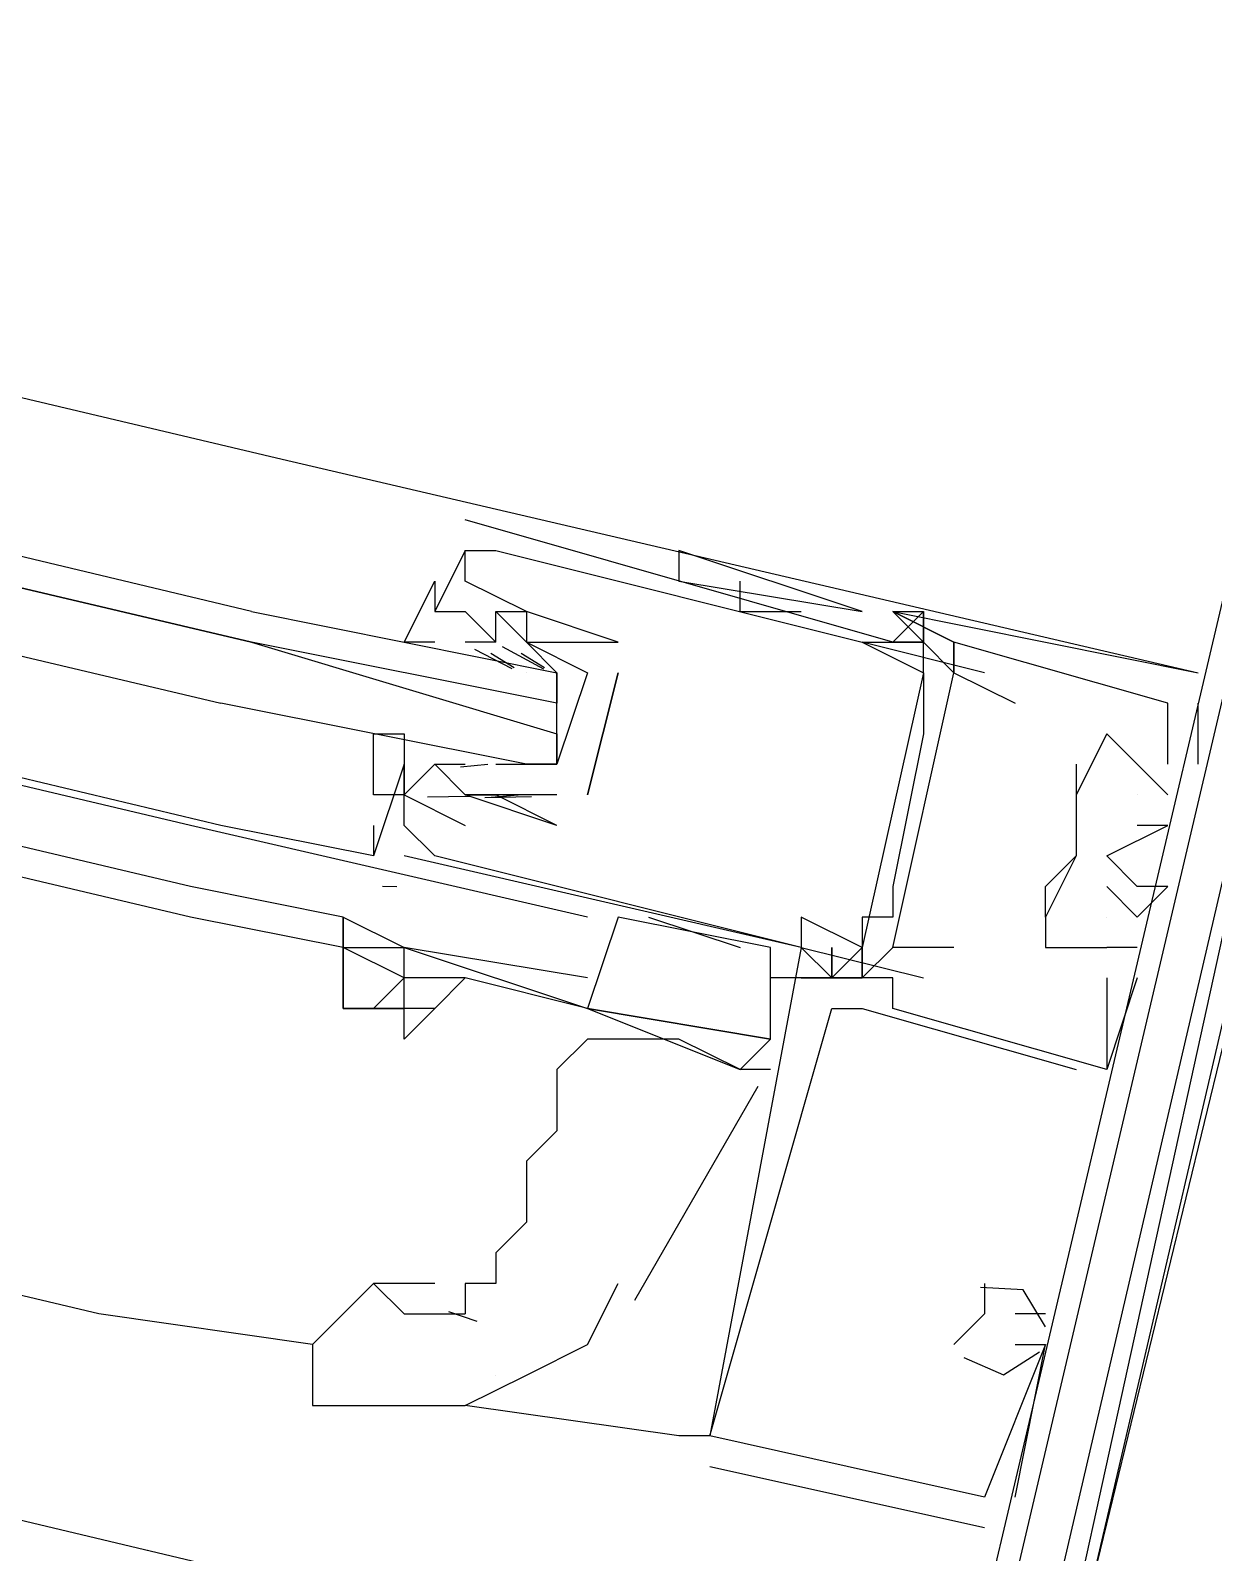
# Model space of a CAD drawing. Header units: feet. Extents: x -84 to 198, y -22 to 181.
# Drawn here: x 85.97 to 86.487, y 152.047 to 152.712 of the extents above; entities that cross this region are included whole.
import ezdxf

# ---------------------------------------------------------------- set-up
doc = ezdxf.new("R2010")
doc.units = ezdxf.units.FT
doc.layers.add('A-LINEA', color=7, linetype='CONTINUOUS')

msp = doc.modelspace()

# ---------------------------------------------------------------- linework, layer by layer
at = {"layer": 'A-LINEA'}
for p, q in [((77.72, 154.0178), (86.3733, 151.9644)), ((82.1867, 153.4444), (86.08, 152.5244)), ((86.0533, 152.3644), (82.1467, 153.2978)), ((86.04, 152.3644), (82.1467, 153.2844)), ((86.04, 152.3378), (82.1333, 153.2578)), ((86.04, 152.3244), (82.1333, 153.2444)), ((86, 152.1511), (82.0933, 153.0844)), ((86.08, 152.5244), (86.48, 152.4311)), ((86.16, 152.4978), (86.16, 152.4978)), ((86.16, 152.4844), (86.1467, 152.4578)), ((86.16, 152.4844), (86.16, 152.4844)), ((86.16, 152.4844), (86.16, 152.4844)), ((86.1733, 152.4844), (86.1733, 152.4844)), ((86.2533, 152.4844), (86.2533, 152.4844)), ((86.16, 152.4711), (86.16, 152.4711)), ((86.2533, 152.4711), (86.3333, 152.4578)), ((86.2533, 152.4711), (86.3333, 152.4578)), ((86.28, 152.4578), (86.28, 152.4711)), ((86.1467, 152.4578), (86.1467, 152.4578)), ((86.1733, 152.4578), (86.1733, 152.4578)), ((86.1867, 152.4578), (86.1867, 152.4578)), ((86.1867, 152.4578), (86.1867, 152.4578)), ((86.28, 152.4578), (86.3067, 152.4578)), ((86.3067, 152.4578), (86.3067, 152.4578)), ((86.3333, 152.4578), (86.3333, 152.4578)), ((86.3467, 152.4578), (86.3467, 152.4578)), ((86.3467, 152.4578), (86.3467, 152.4578)), ((86.3467, 152.4578), (86.3467, 152.4578)), ((86.3467, 152.4578), (86.3467, 152.4578)), ((86.3467, 152.4578), (86.3467, 152.4578)), ((86.3467, 152.4578), (86.3467, 152.4578)), ((86.36, 152.4578), (86.3467, 152.4444)), ((86.36, 152.4578), (86.36, 152.4578)), ((86.36, 152.4578), (86.36, 152.4578)), ((86.36, 152.4578), (86.36, 152.4578)), ((86.36, 152.4444), (86.36, 152.4578)), ((86.16, 152.4444), (86.16, 152.4444)), ((86.1733, 152.4444), (86.16, 152.4444)), ((86.1641, 152.4414), (86.1803, 152.433)), ((86.1711, 152.4396), (86.1813, 152.4334)), ((86.1733, 152.4444), (86.1733, 152.4444)), ((86.1761, 152.4425), (86.1942, 152.4328)), ((86.1844, 152.4396), (86.1946, 152.4334)), ((86.1867, 152.4444), (86.1867, 152.4444)), ((86.2133, 152.4444), (86.2133, 152.4444)), ((86.2133, 152.4444), (86.2133, 152.4444)), ((86.2267, 152.4444), (86.2267, 152.4444)), ((86.2267, 152.4444), (86.2267, 152.4444)), ((86.3333, 152.4444), (86.3333, 152.4444)), ((86.3333, 152.4444), (86.3333, 152.4444)), ((86.3467, 152.4444), (86.3467, 152.4444)), ((86.36, 152.4444), (86.36, 152.4444)), ((86.36, 152.4444), (86.36, 152.4444)), ((86.36, 152.4444), (86.36, 152.4444)), ((86.3733, 152.4444), (86.3733, 152.4444)), ((86.3733, 152.4444), (86.3733, 152.4444)), ((86.3733, 152.4444), (86.3733, 152.4444)), ((86.3733, 152.4444), (86.3733, 152.4311)), ((86.3733, 152.4444), (86.3733, 152.4444)), ((86.1867, 152.4311), (86.1867, 152.4311)), ((86.2, 152.4311), (86.2, 152.4311)), ((86.2133, 152.4311), (86.2, 152.3911)), ((86.2133, 152.3778), (86.2267, 152.4311)), ((86.2267, 152.4311), (86.2133, 152.3778)), ((86.2267, 152.4311), (86.2267, 152.4311)), ((86.2267, 152.4311), (86.2267, 152.4311)), ((86.36, 152.4311), (86.3333, 152.3111)), ((86.36, 152.4311), (86.3333, 152.3111)), ((86.36, 152.4311), (86.3333, 152.3111)), ((86.36, 152.4311), (86.36, 152.4311)), ((86.3733, 152.4311), (86.3733, 152.4311)), ((86.3867, 152.4311), (86.3867, 152.4311)), ((86.48, 152.4311), (86.48, 152.4311)), ((86.48, 152.4311), (86.48, 152.4311)), ((86.48, 152.4311), (86.48, 152.4311)), ((86.2, 152.4044), (86.2, 152.4178)), ((86.36, 152.4178), (86.36, 152.4178)), ((86.4, 152.4178), (86.4, 152.4178)), ((86.4667, 152.4178), (86.4667, 152.4178)), ((86.4667, 152.4178), (86.4667, 152.4178)), ((86.4667, 152.4178), (86.4667, 152.4178)), ((86.48, 152.3911), (86.48, 152.4178)), ((86.48, 152.4178), (86.48, 152.4178)), ((86.48, 152.3911), (86.48, 152.4178)), ((86.48, 152.4178), (86.48, 152.4178)), ((86.48, 152.3911), (86.48, 152.4178)), ((86.48, 152.4178), (86.48, 152.4178)), ((86.36, 152.4044), (86.36, 152.4044)), ((86.44, 152.4044), (86.44, 152.4044)), ((86.44, 152.4044), (86.44, 152.4044)), ((86.44, 152.4044), (86.44, 152.4044)), ((86.1333, 152.3911), (86.12, 152.3511)), ((86.1333, 152.3911), (86.1333, 152.3911)), ((86.1467, 152.3911), (86.1467, 152.3911)), ((86.1467, 152.3911), (86.16, 152.3911)), ((86.1698, 152.391), (86.1579, 152.3899)), ((86.16, 152.3911), (86.16, 152.3911)), ((86.1867, 152.3911), (86.1867, 152.3911)), ((86.4533, 152.3911), (86.4667, 152.3778)), ((86.4533, 152.3911), (86.4533, 152.3911)), ((86.4533, 152.3911), (86.4533, 152.3911)), ((86.4533, 152.3911), (86.4667, 152.3778)), ((86.4533, 152.3911), (86.4533, 152.3911)), ((86.4533, 152.3911), (86.4533, 152.3911)), ((86.4533, 152.3911), (86.4667, 152.3778)), ((86.4533, 152.3911), (86.4533, 152.3911)), ((86.4533, 152.3911), (86.4533, 152.3911)), ((86.4667, 152.3911), (86.4667, 152.3911)), ((86.4667, 152.3911), (86.4667, 152.3911)), ((86.4667, 152.3911), (86.4667, 152.3911)), ((86.4667, 152.3911), (86.4667, 152.3911)), ((86.4667, 152.3911), (86.4667, 152.3911)), ((86.4667, 152.3911), (86.4667, 152.3911)), ((86.48, 152.3911), (86.48, 152.3911)), ((86.48, 152.3911), (86.48, 152.3911)), ((86.48, 152.3911), (86.48, 152.3911)), ((86.1333, 152.3778), (86.1333, 152.3778)), ((86.1618, 152.377), (86.1435, 152.3767)), ((86.16, 152.3778), (86.16, 152.3778)), ((86.16, 152.3778), (86.16, 152.3778)), ((86.1889, 152.3769), (86.1686, 152.3764)), ((86.1831, 152.3776), (86.1713, 152.3766)), ((86.1733, 152.3778), (86.1733, 152.3778)), ((86.1733, 152.3778), (86.1733, 152.3778)), ((86.2, 152.3778), (86.2, 152.3778)), ((86.2, 152.3778), (86.2, 152.3778)), ((86.2133, 152.3778), (86.2133, 152.3778)), ((86.2133, 152.3778), (86.2133, 152.3778)), ((86.4267, 152.3778), (86.4267, 152.3778)), ((86.4267, 152.3778), (86.4267, 152.3778)), ((86.4267, 152.3778), (86.4267, 152.3778)), ((86.4533, 152.3778), (86.4533, 152.3778)), ((86.4533, 152.3778), (86.4533, 152.3778)), ((86.4533, 152.3778), (86.4533, 152.3778)), ((86.4667, 152.3778), (86.4667, 152.3778)), ((86.4667, 152.3778), (86.4667, 152.3778)), ((86.4667, 152.3778), (86.4667, 152.3778)), ((86.2133, 152.3244), (86.04, 152.3644)), ((86.12, 152.3644), (86.12, 152.3511)), ((86.12, 152.3644), (86.12, 152.3511)), ((86.12, 152.3644), (86.12, 152.3511)), ((86.1333, 152.3644), (86.1333, 152.3644)), ((86.16, 152.3644), (86.16, 152.3644)), ((86.2, 152.3644), (86.2, 152.3644)), ((86.2, 152.3644), (86.2, 152.3644)), ((86.4533, 152.3644), (86.4533, 152.3644)), ((86.4533, 152.3644), (86.4533, 152.3644)), ((86.4533, 152.3644), (86.4533, 152.3644)), ((86.4667, 152.3644), (86.4667, 152.3644)), ((86.4667, 152.3644), (86.4667, 152.3644)), ((86.4667, 152.3644), (86.4667, 152.3644)), ((86.12, 152.3511), (86.12, 152.3511)), ((86.1333, 152.3511), (86.1333, 152.3511)), ((86.1333, 152.3511), (86.1333, 152.3511)), ((86.1467, 152.3511), (86.1467, 152.3511)), ((86.4267, 152.3511), (86.4267, 152.3511)), ((86.4267, 152.3511), (86.4267, 152.3511)), ((86.4267, 152.3511), (86.4267, 152.3511)), ((86.4267, 152.3511), (86.4267, 152.3511)), ((86.4267, 152.3511), (86.4267, 152.3511)), ((86.44, 152.3511), (86.44, 152.3511)), ((86.44, 152.3511), (86.44, 152.3511)), ((86.44, 152.3511), (86.44, 152.3511)), ((86.1067, 152.3244), (86.04, 152.3378)), ((86.1301, 152.3376), (86.1239, 152.3377)), ((86.1301, 152.3376), (86.1239, 152.3377)), ((86.1301, 152.3376), (86.1239, 152.3377)), ((86.3467, 152.3378), (86.3467, 152.3378)), ((86.4133, 152.3244), (86.4133, 152.3378)), ((86.44, 152.3378), (86.44, 152.3378)), ((86.44, 152.3378), (86.44, 152.3378)), ((86.44, 152.3378), (86.44, 152.3378)), ((86.4533, 152.3378), (86.4533, 152.3378)), ((86.4533, 152.3378), (86.4533, 152.3378)), ((86.4533, 152.3378), (86.4533, 152.3378)), ((86.4667, 152.3378), (86.4667, 152.3378)), ((86.4667, 152.3378), (86.4667, 152.3378)), ((86.4667, 152.3378), (86.4667, 152.3378)), ((86.1067, 152.3111), (86.04, 152.3244)), ((86.1067, 152.3244), (86.1067, 152.3244)), ((86.2933, 152.3111), (86.2267, 152.3244)), ((86.24, 152.3244), (86.28, 152.3111)), ((86.3067, 152.3244), (86.3067, 152.3244)), ((86.3333, 152.3244), (86.3333, 152.3244)), ((86.3467, 152.3244), (86.3467, 152.3244)), ((86.4133, 152.3244), (86.4133, 152.3244)), ((86.4133, 152.3244), (86.4133, 152.3244)), ((86.4133, 152.3244), (86.4133, 152.3244)), ((86.44, 152.3244), (86.44, 152.3244)), ((86.44, 152.3244), (86.44, 152.3244)), ((86.44, 152.3244), (86.44, 152.3244)), ((86.4533, 152.3244), (86.4533, 152.3244)), ((86.4533, 152.3244), (86.4533, 152.3244)), ((86.4533, 152.3244), (86.4533, 152.3244)), ((86.1067, 152.3111), (86.1067, 152.3111)), ((86.1067, 152.3111), (86.1067, 152.3111)), ((86.3067, 152.3111), (86.36, 152.2978)), ((86.3067, 152.3111), (86.3067, 152.3111)), ((86.3067, 152.3111), (86.3067, 152.3111)), ((86.3067, 152.3111), (86.3067, 152.3111)), ((86.3067, 152.3111), (86.3067, 152.3111)), ((86.3067, 152.3111), (86.3067, 152.3111)), ((86.32, 152.2978), (86.32, 152.3111)), ((86.32, 152.2978), (86.32, 152.3111)), ((86.32, 152.2978), (86.32, 152.3111)), ((86.3333, 152.3111), (86.3333, 152.3111)), ((86.3333, 152.2978), (86.3467, 152.3111)), ((86.3333, 152.2978), (86.3333, 152.3111)), ((86.3333, 152.2978), (86.3467, 152.3111)), ((86.3333, 152.2978), (86.3333, 152.3111)), ((86.3333, 152.2978), (86.3467, 152.3111)), ((86.3333, 152.2978), (86.3333, 152.3111)), ((86.3467, 152.3111), (86.3467, 152.3111)), ((86.36, 152.3111), (86.36, 152.3111)), ((86.3733, 152.3111), (86.3733, 152.3111)), ((86.4133, 152.3111), (86.4133, 152.3111)), ((86.4133, 152.3111), (86.4133, 152.3111)), ((86.4133, 152.3111), (86.4133, 152.3111)), ((86.44, 152.3111), (86.44, 152.3111)), ((86.44, 152.3111), (86.44, 152.3111)), ((86.44, 152.3111), (86.44, 152.3111)), ((86.44, 152.3111), (86.44, 152.3111)), ((86.44, 152.3111), (86.44, 152.3111)), ((86.44, 152.3111), (86.44, 152.3111)), ((86.4533, 152.3111), (86.4533, 152.3111)), ((86.4533, 152.3111), (86.4533, 152.3111)), ((86.4533, 152.3111), (86.4533, 152.3111)), ((86.2133, 152.2844), (86.16, 152.2978)), ((86.3067, 152.2978), (86.2933, 152.2978)), ((86.3067, 152.2978), (86.3067, 152.2978)), ((86.3067, 152.2978), (86.3067, 152.2978)), ((86.3067, 152.2978), (86.3067, 152.2978)), ((86.32, 152.2978), (86.32, 152.2978)), ((86.32, 152.2978), (86.32, 152.2978)), ((86.32, 152.2978), (86.32, 152.2978)), ((86.3333, 152.2978), (86.3333, 152.2978)), ((86.3333, 152.2978), (86.3333, 152.2978)), ((86.3333, 152.2978), (86.3333, 152.2978)), ((86.3333, 152.2978), (86.3333, 152.2978)), ((86.3333, 152.2978), (86.3333, 152.2978)), ((86.3333, 152.2978), (86.3333, 152.2978)), ((86.3467, 152.2978), (86.3467, 152.2978)), ((86.3467, 152.2978), (86.3467, 152.2978)), ((86.3467, 152.2978), (86.3467, 152.2978)), ((86.36, 152.2978), (86.36, 152.2978)), ((86.44, 152.2978), (86.44, 152.2978)), ((86.44, 152.2978), (86.44, 152.2978)), ((86.44, 152.2978), (86.44, 152.2978)), ((86.4533, 152.2978), (86.4533, 152.2978)), ((86.4533, 152.2978), (86.4533, 152.2978)), ((86.4533, 152.2978), (86.4533, 152.2978)), ((86.2133, 152.2844), (86.2133, 152.2844)), ((86.32, 152.2844), (86.32, 152.2844)), ((86.32, 152.2844), (86.32, 152.2844)), ((86.32, 152.2844), (86.32, 152.2844)), ((86.3333, 152.2844), (86.4267, 152.2578)), ((86.3333, 152.2844), (86.3333, 152.2844)), ((86.3333, 152.2844), (86.4267, 152.2578)), ((86.3333, 152.2844), (86.3333, 152.2844)), ((86.3333, 152.2844), (86.4267, 152.2578)), ((86.3333, 152.2844), (86.3333, 152.2844)), ((86.3467, 152.2844), (86.3467, 152.2844)), ((86.3467, 152.2844), (86.3467, 152.2844)), ((86.3467, 152.2844), (86.3467, 152.2844)), ((86.3467, 152.2844), (86.3467, 152.2844)), ((86.3467, 152.2844), (86.3467, 152.2844)), ((86.3467, 152.2844), (86.3467, 152.2844)), ((86.2133, 152.2711), (86.2133, 152.2711)), ((86.2133, 152.2711), (86.2133, 152.2711)), ((86.2933, 152.2578), (86.28, 152.2578)), ((86.4267, 152.2578), (86.4267, 152.2578)), ((86.4267, 152.2578), (86.4267, 152.2578)), ((86.4267, 152.2578), (86.4267, 152.2578)), ((86.44, 152.2578), (86.44, 152.2578)), ((86.44, 152.2578), (86.44, 152.2578)), ((86.44, 152.2578), (86.44, 152.2578)), ((86.44, 152.2578), (86.44, 152.2578)), ((86.44, 152.2578), (86.44, 152.2578)), ((86.44, 152.2578), (86.44, 152.2578)), ((86.234, 152.1571), (86.2878, 152.2506)), ((86.1467, 152.1644), (86.12, 152.1644)), ((86.3867, 152.1644), (86.3867, 152.1644)), ((86.3867, 152.1644), (86.3867, 152.1644)), ((86.3867, 152.1644), (86.3867, 152.1644)), ((86.0933, 152.1378), (86, 152.1511)), ((86.1527, 152.1522), (86.165, 152.148)), ((86.3867, 152.1511), (86.3867, 152.1511)), ((86.3867, 152.1511), (86.3867, 152.1511)), ((86.3867, 152.1511), (86.3867, 152.1511)), ((86.4133, 152.1511), (86.4, 152.1511)), ((86.4, 152.1511), (86.4, 152.1511)), ((86.4133, 152.1511), (86.4, 152.1511)), ((86.4, 152.1511), (86.4, 152.1511)), ((86.4133, 152.1511), (86.4, 152.1511)), ((86.4, 152.1511), (86.4, 152.1511)), ((86.4133, 152.1511), (86.4133, 152.1511)), ((86.4133, 152.1511), (86.4133, 152.1511)), ((86.4133, 152.1511), (86.4133, 152.1511)), ((86.3733, 152.1378), (86.3733, 152.1378)), ((86.3733, 152.1378), (86.3733, 152.1378)), ((86.3733, 152.1378), (86.3733, 152.1378)), ((86.4, 152.0711), (86.4133, 152.1378)), ((86.4, 152.1378), (86.4, 152.1378)), ((86.4, 152.0711), (86.4133, 152.1378)), ((86.4, 152.1378), (86.4, 152.1378)), ((86.4, 152.0711), (86.4133, 152.1378)), ((86.4, 152.1378), (86.4, 152.1378)), ((86.4133, 152.1378), (86.4133, 152.1378)), ((86.4133, 152.1378), (86.4133, 152.1378)), ((86.4133, 152.1378), (86.4133, 152.1378)), ((86.4133, 152.1378), (86.4133, 152.1378)), ((86.4133, 152.1378), (86.4133, 152.1378)), ((86.4133, 152.1378), (86.4133, 152.1378)), ((86.1733, 152.1244), (86.1733, 152.1244)), ((86.2533, 152.0978), (86.16, 152.1111)), ((86.2667, 152.0978), (86.2533, 152.0978)), ((86.2667, 152.0978), (86.2533, 152.0978)), ((86.2667, 152.0978), (86.2533, 152.0978)), ((86.2667, 152.0978), (86.2667, 152.0978)), ((86.2667, 152.0978), (86.2667, 152.0978)), ((86.2667, 152.0978), (86.2667, 152.0978)), ((86.2667, 152.0978), (86.2667, 152.0978)), ((86.2667, 152.0978), (86.2667, 152.0978)), ((86.2667, 152.0978), (86.2667, 152.0978)), ((86.2667, 152.0844), (86.3867, 152.0578)), ((86.2667, 152.0844), (86.2667, 152.0844)), ((86.2667, 152.0844), (86.3867, 152.0578)), ((86.2667, 152.0844), (86.2667, 152.0844)), ((86.2667, 152.0844), (86.3867, 152.0578)), ((86.2667, 152.0844), (86.2667, 152.0844)), ((86.3867, 152.0711), (86.3867, 152.0711)), ((86.3867, 152.0711), (86.3867, 152.0711)), ((86.3867, 152.0711), (86.3867, 152.0711)), ((86.3867, 152.0711), (86.3867, 152.0711)), ((86.3867, 152.0711), (86.3867, 152.0711)), ((86.3867, 152.0711), (86.3867, 152.0711)), ((86.4, 152.0711), (86.4, 152.0711)), ((86.4, 152.0711), (86.4, 152.0711)), ((86.4, 152.0711), (86.4, 152.0711)), ((86.3867, 152.0578), (86.3867, 152.0578)), ((86.3867, 152.0578), (86.3867, 152.0578)), ((86.3867, 152.0578), (86.3867, 152.0578))]:
    msp.add_line(p, q, dxfattribs=at)
for points in [[(86.0667, 152.4578), (82.1067, 153.4044), (82.1067, 153.3911), (82.1067, 153.3778), (86.0667, 152.4444), (82.1067, 153.3778), (82.0933, 153.3644), (82.1067, 153.3511), (86.0533, 152.4178)], [(86.5333, 152.6444), (86.3733, 151.9644), (86.52, 151.9244), (86.5333, 151.9511), (86.6133, 151.9244), (86.6133, 151.9511), (86.6, 151.9511)], [(86.5333, 152.6444), (86.3733, 151.9644), (86.52, 151.9244), (86.5333, 151.9511), (86.6133, 151.9244), (86.6133, 151.9511), (86.6, 151.9511)], [(86.5333, 152.6444), (86.3733, 151.9644), (86.52, 151.9244), (86.5333, 151.9511), (86.6133, 151.9244), (86.6133, 151.9511), (86.6, 151.9511)], [(86.3867, 151.9778), (86.4, 151.9778), (86.4133, 152.0044), (86.5067, 151.9778), (86.52, 151.9778), (86.4267, 152.0044), (86.5467, 152.4978), (86.64, 152.4844), (86.64, 152.4844), (86.6267, 152.4978), (86.6267, 152.4844), (86.5467, 152.5111), (86.52, 152.5244)], [(86.3867, 151.9778), (86.4, 151.9778), (86.4133, 152.0044), (86.5067, 151.9778), (86.52, 151.9778), (86.4267, 152.0044), (86.5467, 152.4978), (86.64, 152.4844), (86.64, 152.4844), (86.6267, 152.4978), (86.6267, 152.4844), (86.5467, 152.5111), (86.52, 152.5244)], [(86.3867, 151.9778), (86.4, 151.9778), (86.4133, 152.0044), (86.5067, 151.9778), (86.52, 151.9778), (86.4267, 152.0044), (86.5467, 152.4978), (86.64, 152.4844), (86.64, 152.4844), (86.6267, 152.4978), (86.6267, 152.4844), (86.5467, 152.5111), (86.52, 152.5244)], [(86.4, 151.9511), (86.68, 151.8844), (86.8133, 152.4578), (86.5333, 152.5244), (86.4, 151.9511)], [(86.4133, 151.9644), (86.68, 151.8978), (86.8, 152.4444), (86.5333, 152.5111), (86.4133, 151.9644)], [(86.3867, 152.4311), (86.3333, 152.4444), (86.3467, 152.4444), (86.16, 152.4978)], [(86.2267, 152.4444), (86.1867, 152.4578), (86.1867, 152.4578), (86.16, 152.4711), (86.16, 152.4844), (86.1733, 152.4844), (86.3333, 152.4444), (86.36, 152.4311), (86.36, 152.4178), (86.36, 152.4044), (86.3467, 152.3378), (86.3467, 152.3244), (86.3333, 152.3244), (86.3333, 152.3111), (86.3067, 152.3244), (86.3067, 152.3111), (86.1333, 152.3511)], [(86.3333, 152.4578), (86.3333, 152.4578), (86.2533, 152.4844), (86.2533, 152.4711)], [(86.1467, 152.4444), (86.1333, 152.4444), (86.1467, 152.4711), (86.1467, 152.4578), (86.16, 152.4578), (86.1733, 152.4444), (86.1733, 152.4578), (86.1867, 152.4444), (86.2133, 152.4311)], [(86.0667, 152.4578), (86.2, 152.4311), (86.2, 152.4178), (86.0667, 152.4444), (86.2, 152.4044), (86.2, 152.3911), (86.1867, 152.3911), (86.0533, 152.4178)], [(86.1733, 152.4578), (86.1867, 152.4578), (86.1867, 152.4444), (86.2267, 152.4444)], [(86.4667, 152.3911), (86.4667, 152.4178), (86.3733, 152.4444), (86.3467, 152.4578), (86.36, 152.4578), (86.36, 152.4444), (86.3467, 152.4578), (86.48, 152.4311), (86.48, 152.4311)], [(86.4667, 152.3911), (86.4667, 152.4178), (86.3733, 152.4444), (86.3467, 152.4578), (86.36, 152.4578), (86.36, 152.4444), (86.3467, 152.4578), (86.48, 152.4311), (86.48, 152.4311)], [(86.4667, 152.3911), (86.4667, 152.4178), (86.3733, 152.4444), (86.3467, 152.4578), (86.36, 152.4578), (86.36, 152.4444), (86.3467, 152.4578), (86.48, 152.4311), (86.48, 152.4311)], [(86.3467, 152.4578), (86.3467, 152.4578), (86.3733, 152.4444), (86.3733, 152.4444), (86.3467, 152.4578)], [(86.1733, 152.3911), (86.2, 152.3911), (86.2, 152.4311), (86.1867, 152.4444)], [(86.36, 152.4311), (86.36, 152.4444), (86.3467, 152.4444)], [(86.36, 152.4444), (86.3467, 152.4444), (86.36, 152.4444), (86.3733, 152.4311), (86.3733, 152.4444)], [(86.36, 152.4311), (86.36, 152.4444), (86.36, 152.4444)], [(86.3733, 152.3111), (86.3467, 152.3111), (86.3733, 152.4311), (86.4, 152.4178)], [(86.5067, 152.4311), (86.5067, 152.4311), (86.5067, 152.4178), (86.52, 152.4044), (86.4267, 152.0044), (86.4, 152.0044), (86.4, 151.9778), (86.3867, 151.9911)], [(86.6, 151.9378), (86.52, 151.9644), (86.52, 151.9511), (86.4133, 151.9778), (86.4133, 151.9911), (86.4, 151.9778), (86.3867, 151.9778), (86.4933, 152.4311), (86.5067, 152.4311)], [(86.5067, 152.4311), (86.5067, 152.4311), (86.5067, 152.4178), (86.52, 152.4044), (86.4267, 152.0044), (86.4, 152.0044), (86.4, 151.9778), (86.3867, 151.9911)], [(86.6, 151.9378), (86.52, 151.9644), (86.52, 151.9511), (86.4133, 151.9778), (86.4133, 151.9911), (86.4, 151.9778), (86.3867, 151.9778), (86.4933, 152.4311), (86.5067, 152.4311)], [(86.5067, 152.4311), (86.5067, 152.4311), (86.5067, 152.4178), (86.52, 152.4044), (86.4267, 152.0044), (86.4, 152.0044), (86.4, 151.9778), (86.3867, 151.9911)], [(86.6, 151.9378), (86.52, 151.9644), (86.52, 151.9511), (86.4133, 151.9778), (86.4133, 151.9911), (86.4, 151.9778), (86.3867, 151.9778), (86.4933, 152.4311), (86.5067, 152.4311)], [(86.2, 152.3778), (86.1733, 152.3778), (86.16, 152.3778), (86.1467, 152.3911), (86.1333, 152.3778), (86.1333, 152.3911), (86.1333, 152.3778), (86.12, 152.3778), (86.12, 152.4044), (86.1333, 152.4044), (86.1333, 152.3911)], [(86.4533, 152.3911), (86.44, 152.4044), (86.4267, 152.3778), (86.4267, 152.3511), (86.4133, 152.3244), (86.4133, 152.3111), (86.44, 152.3111)], [(86.4533, 152.3911), (86.44, 152.4044), (86.4267, 152.3778), (86.4267, 152.3511), (86.4133, 152.3244), (86.4133, 152.3111), (86.44, 152.3111)], [(86.4533, 152.3911), (86.44, 152.4044), (86.4267, 152.3778), (86.4267, 152.3511), (86.4133, 152.3244), (86.4133, 152.3111), (86.44, 152.3111)], [(86.4267, 152.3911), (86.4267, 152.3511), (86.4267, 152.3511), (86.4133, 152.3378)], [(86.3067, 152.3111), (86.1467, 152.3511), (86.1333, 152.3644), (86.1333, 152.3778), (86.16, 152.3644)], [(86.2, 152.3644), (86.16, 152.3778), (86.1733, 152.3778), (86.16, 152.3778)], [(86.2, 152.3644), (86.1733, 152.3778), (86.1733, 152.3778)], [(86.12, 152.3644), (86.12, 152.3644), (86.12, 152.3511), (86.0533, 152.3644)], [(86.12, 152.3644), (86.12, 152.3644), (86.12, 152.3511)], [(86.12, 152.3644), (86.12, 152.3644), (86.12, 152.3511)], [(86.44, 152.3378), (86.4533, 152.3244), (86.4667, 152.3378), (86.4533, 152.3378), (86.44, 152.3511), (86.44, 152.3511), (86.4667, 152.3644), (86.4533, 152.3644)], [(86.44, 152.3378), (86.4533, 152.3244), (86.4667, 152.3378), (86.4533, 152.3378), (86.44, 152.3511), (86.44, 152.3511), (86.4667, 152.3644), (86.4533, 152.3644)], [(86.44, 152.3378), (86.4533, 152.3244), (86.4667, 152.3378), (86.4533, 152.3378), (86.44, 152.3511), (86.44, 152.3511), (86.4667, 152.3644), (86.4533, 152.3644)], [(86.1067, 152.3244), (86.1067, 152.3111), (86.1067, 152.3111), (86.1067, 152.2978), (86.1067, 152.2844)], [(86.1067, 152.3111), (86.1067, 152.3244), (86.1333, 152.3111)], [(86.2267, 152.3244), (86.2133, 152.2844), (86.2933, 152.2711), (86.2933, 152.3111)], [(86.1333, 152.2978), (86.1067, 152.3111), (86.1067, 152.3111), (86.1333, 152.3111)], [(86.1333, 152.2978), (86.12, 152.2844), (86.1067, 152.2844), (86.1067, 152.3111)], [(86.2133, 152.2978), (86.1333, 152.3111), (86.1333, 152.3111), (86.2133, 152.2844)], [(86.16, 152.2978), (86.1333, 152.2978), (86.1333, 152.2978), (86.1333, 152.3111)], [(86.44, 152.2978), (86.44, 152.2578), (86.3467, 152.2844), (86.3467, 152.2978), (86.3333, 152.2978), (86.3067, 152.2978), (86.32, 152.2978), (86.3067, 152.3111), (86.2667, 152.0978)], [(86.44, 152.2978), (86.44, 152.2578), (86.3467, 152.2844), (86.3467, 152.2978), (86.3333, 152.2978), (86.3067, 152.2978), (86.32, 152.2978), (86.3067, 152.3111), (86.2667, 152.0978)], [(86.44, 152.2978), (86.44, 152.2578), (86.3467, 152.2844), (86.3467, 152.2978), (86.3333, 152.2978), (86.3067, 152.2978), (86.32, 152.2978), (86.3067, 152.3111), (86.2667, 152.0978)], [(86.32, 152.3111), (86.32, 152.2978), (86.32, 152.3111)], [(86.32, 152.2978), (86.3333, 152.3111), (86.32, 152.2978), (86.32, 152.3111)], [(86.32, 152.3111), (86.32, 152.2978), (86.32, 152.3111)], [(86.32, 152.2978), (86.3333, 152.3111), (86.32, 152.2978), (86.32, 152.3111)], [(86.32, 152.3111), (86.32, 152.2978), (86.32, 152.3111)], [(86.32, 152.2978), (86.3333, 152.3111), (86.32, 152.2978), (86.32, 152.3111)], [(86.3333, 152.3111), (86.3333, 152.2978), (86.3333, 152.3111)], [(86.3333, 152.3111), (86.3333, 152.2978), (86.3333, 152.3111)], [(86.3333, 152.3111), (86.3333, 152.2978), (86.3333, 152.3111)], [(86.4533, 152.3111), (86.44, 152.3111), (86.44, 152.3111)], [(86.4533, 152.3111), (86.44, 152.3111), (86.44, 152.3111)], [(86.4533, 152.3111), (86.44, 152.3111), (86.44, 152.3111)], [(86.1067, 152.2844), (86.1067, 152.2844), (86.1067, 152.2978)], [(86.16, 152.2978), (86.16, 152.2978), (86.1467, 152.2844), (86.1333, 152.2711)], [(86.1467, 152.2844), (86.1333, 152.2844), (86.1333, 152.2978)], [(86.2133, 152.2844), (86.2133, 152.2844), (86.16, 152.2978)], [(86.32, 152.2978), (86.32, 152.2978), (86.3333, 152.2978), (86.3333, 152.2978), (86.3067, 152.2978), (86.32, 152.2978)], [(86.32, 152.2978), (86.32, 152.2978), (86.3333, 152.2978), (86.3333, 152.2978), (86.3067, 152.2978), (86.32, 152.2978)], [(86.32, 152.2978), (86.32, 152.2978), (86.3333, 152.2978), (86.3333, 152.2978), (86.3067, 152.2978), (86.32, 152.2978)], [(86.4533, 152.2978), (86.44, 152.2578), (86.44, 152.2578)], [(86.4533, 152.2978), (86.44, 152.2578), (86.44, 152.2578)], [(86.4533, 152.2978), (86.44, 152.2578), (86.44, 152.2578)], [(86.1067, 152.2844), (86.1067, 152.2844), (86.12, 152.2844), (86.12, 152.2844), (86.1333, 152.2844), (86.12, 152.2844)], [(86.1333, 152.2711), (86.1333, 152.2844), (86.1333, 152.2844)], [(86.2133, 152.2844), (86.2133, 152.2844), (86.28, 152.2578), (86.2933, 152.2711), (86.2133, 152.2844), (86.2133, 152.2844), (86.2133, 152.2844)], [(86.4, 152.1378), (86.4133, 152.1378), (86.3867, 152.0711), (86.2667, 152.0978), (86.32, 152.2844), (86.3333, 152.2844)], [(86.4, 152.1378), (86.4133, 152.1378), (86.3867, 152.0711), (86.2667, 152.0978), (86.32, 152.2844), (86.3333, 152.2844)], [(86.4, 152.1378), (86.4133, 152.1378), (86.3867, 152.0711), (86.2667, 152.0978), (86.32, 152.2844), (86.3333, 152.2844)], [(86.2133, 152.2711), (86.2, 152.2578), (86.2, 152.2444), (86.2, 152.2311), (86.1867, 152.2178), (86.1867, 152.2044), (86.1867, 152.1911), (86.1733, 152.1778), (86.1733, 152.1644), (86.16, 152.1644), (86.16, 152.1511)], [(86.28, 152.2578), (86.2533, 152.2711), (86.2267, 152.2711), (86.2133, 152.2711)], [(86.12, 152.1644), (86.0933, 152.1378), (86.0933, 152.1244), (86.0933, 152.1111)], [(86.0933, 152.1111), (86.1067, 152.1111), (86.12, 152.1111), (86.1333, 152.1111), (86.16, 152.1111), (86.1867, 152.1244), (86.2133, 152.1378), (86.2267, 152.1644)], [(86.12, 152.1644), (86.1333, 152.1511), (86.16, 152.1511)], [(86.3867, 152.1644), (86.3867, 152.1511), (86.3867, 152.1511), (86.3733, 152.1378)], [(86.3867, 152.1644), (86.3867, 152.1511), (86.3867, 152.1511), (86.3733, 152.1378)], [(86.3867, 152.1644), (86.3867, 152.1511), (86.3867, 152.1511), (86.3733, 152.1378)], [(86.4133, 152.1455), (86.4036, 152.1616), (86.3849, 152.1626)], [(86.4133, 152.1455), (86.4036, 152.1616), (86.3849, 152.1626)], [(86.4133, 152.1455), (86.4036, 152.1616), (86.3849, 152.1626)], [(86.3776, 152.1321), (86.3949, 152.1245), (86.4107, 152.1346)], [(86.3776, 152.1321), (86.3949, 152.1245), (86.4107, 152.1346)], [(86.3776, 152.1321), (86.3949, 152.1245), (86.4107, 152.1346)]]:
    msp.add_lwpolyline(points, dxfattribs=at)

doc.saveas('drawing.dxf')
